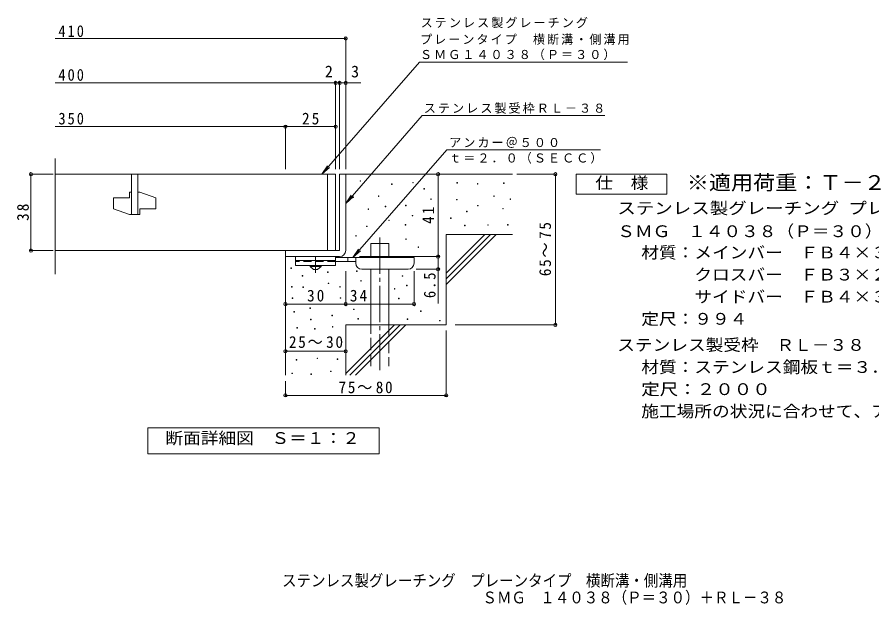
# Model space of a CAD drawing. Units: millimetres, scale not verified. Extents: x -301 to 338, y -274 to 248.
# Drawn here: x -301.3 to 124, y -274 to 18.5 of the extents above; entities that cross this region are included whole.
import ezdxf
from ezdxf.enums import TextEntityAlignment as Align

# ---------------------------------------------------------------- set-up
doc = ezdxf.new("R2010")
doc.units = ezdxf.units.MM
doc.header["$LTSCALE"] = 2
doc.header["$PDMODE"] = 32
doc.header["$PDSIZE"] = 1.6
for name, pattern in [('CHAIN1', [8, 5, -1, 1, -1]), ('CHAIN2', [12, 9, -1, 1, -1]), ('DASHED2', [3, 2, -1]), ('DASHED3', [4, 3, -1])]:
    doc.linetypes.add(name, pattern=pattern)
for name, color, linetype, lineweight in [('C-5', 7, 'Continuous', 9), ('D-0', 7, 'Continuous', 9), ('D-1', 2, 'Continuous', 9), ('D-2', 3, 'Continuous', 9), ('D-4', 7, 'Continuous', 9), ('D-5', 7, 'Continuous', 9), ('D-6', 6, 'Continuous', 9), ('D-9', 4, 'Continuous', 9)]:
    doc.layers.add(name, color=color, linetype=linetype, lineweight=lineweight)
doc.layers.add('F-5_F-5ﾚｲﾔ', color=2, linetype='Continuous')
doc.styles.add('ＭＳ ゴシック', font='')
doc.styles.get('ＭＳ ゴシック').set_extended_font_data('MS Gothic')

msp = doc.modelspace()

# ---------------------------------------------------------------- linework, layer by layer
at = {"layer": 'C-5'}
msp.add_line((-23.112, -59.708), (21.888, -59.708), dxfattribs=at)
at = {"layer": 'D-0'}
for points in [[(-130.686, -63.241), (-130.686, -62.941), (-130.386, -62.941), (-130.386, -63.241)], [(-104.485, -64.052), (-104.485, -63.752), (-104.185, -63.752), (-104.185, -64.052)], [(-115.02, -64.862), (-115.02, -64.562), (-114.719, -64.562), (-114.719, -64.862)], [(-98.885, -67.137), (-98.885, -66.837), (-98.585, -66.837), (-98.585, -67.137)], [(-82.456, -64.146), (-82.456, -63.846), (-82.156, -63.846), (-82.156, -64.146)], [(-72.305, -64.687), (-72.305, -64.387), (-72.005, -64.387), (-72.005, -64.687)], [(-59.311, -64.281), (-59.311, -63.981), (-59.012, -63.981), (-59.012, -64.281)], [(-134.29, -71.303), (-134.29, -71.003), (-133.99, -71.003), (-133.99, -71.303)], [(-121.572, -70.763), (-121.572, -70.463), (-121.272, -70.463), (-121.272, -70.763)], [(-95.514, -72.239), (-95.514, -71.938), (-95.214, -71.938), (-95.214, -72.239)], [(-82.727, -72.537), (-82.727, -72.237), (-82.427, -72.237), (-82.427, -72.537)], [(-64.184, -70.778), (-64.184, -70.478), (-63.884, -70.478), (-63.884, -70.778)], [(-56.069, -72.315), (-56.069, -72.015), (-55.769, -72.015), (-55.769, -72.315)], [(-118.201, -75.864), (-118.201, -75.564), (-117.901, -75.564), (-117.901, -75.864)], [(-108.108, -75.379), (-108.108, -75.079), (-107.808, -75.079), (-107.808, -75.379)], [(-72.17, -75.515), (-72.17, -75.215), (-71.87, -75.215), (-71.87, -75.515)], [(-126.705, -77.263), (-126.705, -76.963), (-126.405, -76.963), (-126.405, -77.263)], [(-104.737, -80.48), (-104.737, -80.18), (-104.437, -80.18), (-104.437, -80.48)], [(-77.719, -78.357), (-77.719, -78.057), (-77.419, -78.057), (-77.419, -78.357)], [(-59.718, -77.004), (-59.718, -76.704), (-59.418, -76.704), (-59.418, -77.004)], [(-116.429, -82.809), (-116.429, -82.509), (-116.129, -82.509), (-116.129, -82.809)], [(-108.173, -85.11), (-108.173, -84.81), (-107.873, -84.81), (-107.873, -85.11)], [(-85.671, -81.786), (-85.671, -81.486), (-85.371, -81.486), (-85.371, -81.786)], [(-67.162, -85.125), (-67.162, -84.825), (-66.862, -84.825), (-66.862, -85.125)], [(-57.281, -84.99), (-57.281, -84.689), (-56.981, -84.689), (-56.981, -84.99)], [(-127.392, -85.787), (-127.392, -85.487), (-127.092, -85.487), (-127.092, -85.787)], [(-78.666, -85.396), (-78.666, -85.096), (-78.367, -85.096), (-78.367, -85.396)], [(-132.846, -90.522), (-132.846, -90.222), (-132.546, -90.222), (-132.546, -90.522)], [(-107.955, -92.191), (-107.955, -91.891), (-107.655, -91.891), (-107.655, -92.191)], [(-101.834, -96.113), (-101.834, -95.813), (-101.534, -95.813), (-101.534, -96.113)], [(-165.099, -106.578), (-165.099, -106.278), (-164.799, -106.278), (-164.799, -106.578)], [(-159.427, -110.433), (-159.427, -110.132), (-159.127, -110.132), (-159.127, -110.433)], [(-146.829, -108.549), (-146.829, -108.249), (-146.529, -108.249), (-146.529, -108.549)], [(-132.409, -108.155), (-132.409, -107.854), (-132.109, -107.854), (-132.109, -108.155)], [(-109.67, -110.509), (-109.67, -110.209), (-109.37, -110.209), (-109.37, -110.509)], [(-146.514, -114.156), (-146.514, -113.856), (-146.214, -113.856), (-146.214, -114.156)], [(-130.351, -112.901), (-130.351, -112.601), (-130.051, -112.601), (-130.051, -112.901)], [(-164.726, -115.907), (-164.726, -115.607), (-164.426, -115.607), (-164.426, -115.907)], [(-159.112, -116.039), (-159.112, -115.739), (-158.812, -115.739), (-158.812, -116.039)], [(-140.824, -115.849), (-140.824, -115.549), (-140.524, -115.549), (-140.524, -115.849)], [(-113.614, -116.926), (-113.614, -116.626), (-113.314, -116.626), (-113.314, -116.926)], [(-107.612, -115.256), (-107.612, -114.956), (-107.312, -114.956), (-107.312, -115.256)], [(-164.41, -121.514), (-164.41, -121.214), (-164.11, -121.214), (-164.11, -121.514)], [(-140.509, -121.455), (-140.509, -121.155), (-140.209, -121.155), (-140.209, -121.455)], [(-111.557, -121.673), (-111.557, -121.373), (-111.257, -121.373), (-111.257, -121.673)], [(-155.66, -126.504), (-155.66, -126.204), (-155.36, -126.204), (-155.36, -126.504)], [(-133.866, -127.111), (-133.866, -126.811), (-133.566, -126.811), (-133.566, -127.111)], [(-163.649, -128.404), (-163.649, -128.104), (-163.349, -128.104), (-163.349, -128.404)], [(-155.344, -132.111), (-155.344, -131.811), (-155.044, -131.811), (-155.044, -132.111)], [(-144.77, -130.185), (-144.77, -129.885), (-144.47, -129.885), (-144.47, -130.185)], [(-131.808, -131.858), (-131.808, -131.557), (-131.508, -131.557), (-131.508, -131.858)], [(-107.237, -131.932), (-107.237, -131.632), (-106.937, -131.632), (-106.937, -131.932)], [(-100.613, -127.966), (-100.613, -127.666), (-100.313, -127.666), (-100.313, -127.966)], [(-162.118, -136.249), (-162.118, -135.949), (-161.818, -135.949), (-161.818, -136.249)], [(-144.455, -135.792), (-144.455, -135.492), (-144.155, -135.492), (-144.155, -135.792)], [(-91.155, -132.725), (-91.155, -132.425), (-90.855, -132.425), (-90.855, -132.725)], [(-153.286, -136.858), (-153.286, -136.558), (-152.986, -136.558), (-152.986, -136.858)], [(-162.441, -152.243), (-162.441, -151.943), (-162.141, -151.943), (-162.141, -152.243)], [(-152.087, -151.482), (-152.087, -151.182), (-151.787, -151.182), (-151.787, -151.482)], [(-142.113, -151.863), (-142.113, -151.563), (-141.813, -151.563), (-141.813, -151.863)], [(-164.573, -158.943), (-164.573, -158.643), (-164.273, -158.643), (-164.273, -158.943)], [(-155.132, -159.4), (-155.132, -159.1), (-154.832, -159.1), (-154.832, -159.4)], [(-145.35, -157.953), (-145.35, -157.653), (-145.05, -157.653), (-145.05, -157.953)]]:
    msp.add_lwpolyline(points, close=True, dxfattribs=at)
at = {"layer": 'D-1'}
for p, q in [((-140.825, -59.709), (-140.825, -97.709)), ((-140.825, -59.709), (-137.825, -59.709)), ((-137.825, -97.709), (-137.825, -59.709)), ((-167.825, -97.709), (-140.825, -97.709)), ((-167.825, -100.709), (-167.825, -97.709)), ((-167.825, -100.709), (-140.825, -100.709))]:
    msp.add_line(p, q, dxfattribs=at)
msp.add_arc((-140.825, -97.709), 3, 270, 0, dxfattribs=at)
at = {"layer": 'D-2'}
for p, q in [((-282.359, -109.47), (-282.359, -51.969)), ((-142.825, -59.709), (-282.359, -59.709)), ((-244.325, -59.709), (-244.325, -79.709)), ((-241.325, -59.709), (-241.325, -79.709)), ((-146.825, -59.709), (-146.825, -97.709)), ((-142.825, -59.709), (-142.825, -97.709)), ((-253.325, -71.459), (-253.325, -76.959)), ((-253.325, -71.459), (-245.325, -71.459)), ((-245.325, -68.709), (-245.325, -71.459)), ((-244.325, -68.709), (-245.325, -68.709)), ((-240.325, -68.709), (-241.325, -68.709)), ((-240.325, -68.709), (-232.325, -71.459)), ((-232.325, -71.459), (-232.325, -76.959)), ((-253.325, -76.959), (-245.325, -79.709)), ((-240.325, -79.709), (-245.325, -79.709)), ((-240.325, -76.959), (-240.325, -79.709)), ((-240.325, -76.959), (-232.325, -76.959)), ((-282.359, -97.709), (-142.825, -97.709))]:
    msp.add_line(p, q, dxfattribs=at)
at = {"layer": 'D-4'}
for p, q in [((-282.359, 7.865), (-137.825, 7.865)), ((-137.825, -57.117), (-137.825, 8.465)), ((-282.359, -14.274), (-142.825, -14.274)), ((-142.825, -57.117), (-142.825, -13.674)), ((-142.825, -14.274), (-141.825, -14.274)), ((-141.825, -14.274), (-130.293, -14.274)), ((-140.825, -57.117), (-140.825, -13.674)), ((-282.359, -36.025), (-167.825, -36.025)), ((-167.825, -57.117), (-167.825, -35.425)), ((-167.825, -36.025), (-142.825, -36.025)), ((-283.429, -59.709), (-295.039, -59.709)), ((-294.439, -97.709), (-294.439, -59.709)), ((-91.832, -100.709), (-91.832, -59.708)), ((-52.619, -59.708), (-32.888, -59.708)), ((-33.488, -134.708), (-33.488, -59.708)), ((-283.429, -97.709), (-295.039, -97.709)), ((-131.023, -100.709), (-91.232, -100.709)), ((-91.832, -100.709), (-91.832, -124.059)), ((-137.823, -124.929), (-137.823, -108.008)), ((-103.823, -124.929), (-103.823, -108.008)), ((-91.232, -107.008), (-102.823, -107.008)), ((-83.378, -134.708), (-32.888, -134.708)), ((-87.825, -137.464), (-87.825, -170.365)), ((-167.825, -147.832), (-137.825, -147.832)), ((-167.825, -162.748), (-167.825, -170.365)), ((-167.825, -169.765), (-87.825, -169.765))]:
    msp.add_line(p, q, dxfattribs=at)
msp.add_lwpolyline([(-167.824, -124.329), (-137.823, -124.329), (-103.823, -124.329)], dxfattribs=at)
for p in [(-137.825, 7.865), (-142.825, -14.274), (-140.825, -14.274), (-137.825, -14.274), (-167.825, -36.025), (-142.825, -36.025), (-294.439, -59.709), (-91.832, -59.708), (-33.488, -59.708), (-294.439, -97.709), (-91.832, -100.709), (-91.832, -107.008), (-167.824, -124.329), (-137.823, -124.329), (-103.823, -124.329), (-33.488, -134.708), (-167.825, -147.832), (-137.825, -147.832), (-167.825, -169.765), (-87.825, -169.765)]:
    msp.add_point(p, dxfattribs=at)
at = {"layer": 'D-5'}
for p, q in [((-101.173, -3.985), (2.356, -3.985)), ((-99.807, -30.554), (-8.888, -30.554)), ((-134.201, -101.208), (-87.497, -47.547)), ((-11.03, -47.547), (-87.497, -47.547)), ((-149.672, -59.709), (-146.91, -55.541)), ((-23.112, -69.709), (-23.112, -59.708)), ((-137.825, -74.234), (-134.078, -70.924)), ((-134.201, -101.208), (-131.439, -97.041)), ((-134.201, -101.208), (-130.455, -97.898))]:
    msp.add_line(p, q, dxfattribs=at)
for points in [[(-101.173, -3.985), (-149.672, -59.709), (-145.926, -56.398)], [(-99.807, -30.554), (-137.825, -74.234), (-135.063, -70.067)], [(21.888, -59.708), (21.888, -69.709), (-23.112, -69.709)]]:
    msp.add_lwpolyline(points, dxfattribs=at)
msp.add_lwpolyline([(-236.224, -198.897), (-236.224, -185.897), (-121.224, -185.897), (-121.224, -198.897)], close=True, dxfattribs=at)
at = {"layer": 'D-6'}
for p, q in [((-137.825, -59.708), (-54.825, -59.708)), ((-87.825, -108.91), (-68.623, -89.708)), ((-87.825, -89.708), (-54.825, -89.708)), ((-87.825, -111.739), (-65.795, -89.708)), ((-87.825, -89.708), (-87.825, -134.709)), ((-87.825, -114.567), (-62.967, -89.708)), ((-125.367, -94.208), (-116.367, -94.208)), ((-125.367, -101.208), (-125.367, -94.208)), ((-116.367, -101.208), (-116.367, -94.208)), ((-167.825, -100.709), (-167.825, -159.708)), ((-125.367, -134.709), (-125.367, -107.008)), ((-116.367, -134.709), (-116.367, -107.008)), ((-137.825, -134.709), (-137.825, -159.708)), ((-137.825, -134.709), (-87.825, -134.709)), ((-137.825, -158.91), (-113.623, -134.709)), ((-135.795, -159.708), (-110.795, -134.709)), ((-132.967, -159.708), (-107.967, -134.709))]:
    msp.add_line(p, q, dxfattribs=at)
at = {"layer": 'D-6', "linetype": 'CHAIN2'}
msp.add_line((-120.867, -91.28), (-120.867, -157.375), dxfattribs=at)
at = {"layer": 'D-6', "linetype": 'DASHED3'}
for p, q in [((-125.367, -155.209), (-125.367, -134.709)), ((-116.367, -134.709), (-116.367, -155.209))]:
    msp.add_line(p, q, dxfattribs=at)
at = {"layer": 'D-9', "color": 3}
for p, q in [((-162.824, -100.709), (-162.824, -105.209)), ((-142.823, -100.709), (-162.824, -100.709)), ((-142.823, -100.709), (-142.823, -105.209)), ((-142.823, -102.709), (-162.824, -102.709)), ((-142.823, -105.209), (-162.824, -105.209))]:
    msp.add_line(p, q, dxfattribs=at)
at = {"layer": 'D-9', "linetype": 'CHAIN1'}
msp.add_line((-152.823, -108.756), (-152.823, -100.709), dxfattribs=at)
at = {"layer": 'D-9'}
for p, q in [((-103.823, -101.208), (-142.823, -101.208)), ((-136.823, -103.208), (-136.823, -101.208)), ((-132.823, -104.008), (-132.823, -101.208)), ((-103.823, -104.008), (-103.823, -101.208)), ((-132.818, -103.208), (-142.823, -103.208)), ((-129.823, -107.008), (-106.823, -107.008))]:
    msp.add_line(p, q, dxfattribs=at)
at = {"layer": 'D-9', "color": 3, "linetype": 'DASHED2'}
msp.add_line((-142.823, -103.209), (-162.824, -103.209), dxfattribs=at)
at = {"layer": 'D-9', "color": 2}
for p, q in [((-155.574, -105.708), (-155.574, -105.209)), ((-155.574, -105.708), (-153.823, -107.208)), ((-155.574, -105.708), (-150.074, -105.708)), ((-151.824, -107.208), (-150.074, -105.708)), ((-150.074, -105.708), (-150.074, -105.209)), ((-153.823, -107.208), (-151.824, -107.208))]:
    msp.add_line(p, q, dxfattribs=at)
at = {"layer": 'D-9'}
for centre, start, end in [((-129.823, -104.008), 180, 270), ((-106.823, -104.008), 270, 0)]:
    msp.add_arc(centre, 3, start, end, dxfattribs=at)

# ---------------------------------------------------------------- texts
at = {"layer": 'D-4', "color": 2, "style": 'ＭＳ ゴシック'}
for s, p in [('2', (-148.193, -13.274)), ('3', (-135.165, -13.274))]:
    msp.add_text(s, height=5.865, dxfattribs=at).set_placement(p, align=Align.BOTTOM_LEFT)
at = {"layer": 'D-4', "color": 2, "char_height": 5.865, "attachment_point": 7, "style": 'ＭＳ ゴシック'}
for s, insert in [('\\T1.27;\\W0.9;410', (-280.777, 8.476)), ('\\T1.27;\\W0.9;400', (-280.777, -13.274)), ('\\T1.27;\\W0.9;350', (-280.777, -35.025)), ('\\T1.27;\\W0.95;25', (-159.575, -35.025)), ('\\T1.27;\\W0.95;30', (-157.074, -123.129)), ('\\T1.27;\\W0.95;34', (-135.75, -123.129)), ('\\T1.22;\\W0.95;25～30', (-166.075, -146.219)), ('\\T1.22;\\W0.95;75～80', (-141.399, -168.765))]:
    msp.add_mtext(s, dxfattribs=dict(at, insert=insert))
at = {"layer": 'D-4', "color": 2, "char_height": 5.865, "attachment_point": 7, "rotation": 90, "style": 'ＭＳ ゴシック'}
for s, insert in [('\\T1.27;\\W0.95;38', (-295.439, -82.959)), ('\\T1.27;\\W0.95;41', (-93.832, -84.458)), ('\\T1.22;\\W0.95;65～75', (-35.594, -110.458)), ('\\T1.27;\\W0.9;6.5', (-93.032, -121.347))]:
    msp.add_mtext(s, dxfattribs=dict(at, insert=insert))
at = {"layer": 'D-5', "color": 3, "style": 'ＭＳ ゴシック', "width": 1.1}
msp.add_text('※適用荷重：Ｔ－２', height=7.331, dxfattribs=at).set_placement((31.888, -69.709), align=Align.BOTTOM_LEFT)
at = {"layer": 'D-5', "color": 2, "style": 'ＭＳ ゴシック'}
for s, width, p in [('仕\u3000様', 1.1, (-13.612, -68.709)), ('ステンレス製グレーチング プレーンタイプ 横断溝・側溝用', 1.15, (-2.694, -81.293)), ('ＳＭＧ\u3000１４０３８（Ｐ＝３０）', 1.1, (-2.694, -92.772)), ('材質：メインバー\u3000ＦＢ４×３８（ＳＵＳ３０４）', 1.1, (9.248, -103.362)), ('\u3000\u3000\u3000クロスバー\u3000ＦＢ３×２０（ＳＵＳ３０４）', 1.1, (9.248, -114.362)), ('\u3000\u3000\u3000サイドバー\u3000ＦＢ４×３８（ＳＵＳ３０４）', 1.1, (9.248, -125.362)), ('定尺：９９４', 1.1, (9.248, -136.362)), ('ステンレス製受枠\u3000ＲＬ－３８', 1.1, (-2.694, -149.362)), ('材質：ステンレス鋼板ｔ＝３．０（ＳＵＳ３０４）', 1.1, (9.248, -160.362)), ('定尺：２０００', 1.15, (9.248, -171.362)), ('施工場所の状況に合わせて、アンカーをプライヤー等で折り曲げてご使用ください。', 1.1, (9.248, -182.362)), ('断面詳細図\u3000Ｓ＝１：２', 1.1, (-227.539, -195.703))]:
    msp.add_text(s, height=5.865, dxfattribs=dict(at, width=width)).set_placement(p, align=Align.BOTTOM_LEFT)
at = {"layer": 'D-5', "char_height": 4.399, "attachment_point": 7, "style": 'ＭＳ ゴシック'}
for s, insert in [('\\T1.17;ステンレス製グレーチング', (-100.51, 12.949)), ('\\T1.17;プレーンタイプ\u3000横断溝・側溝用', (-100.82, 4.617)), ('\\T1.17;ＳＭＧ１４０３８（Ｐ＝３０）', (-100.864, -2.981)), ('\\T1.17;ステンレス製受枠ＲＬ－３８', (-98.93, -29.602)), ('\\T1.17;アンカー＠５００', (-86.31, -46.615)), ('\\T1.17;ｔ＝２．０（ＳＥＣＣ）', (-86.31, -54.479))]:
    msp.add_mtext(s, dxfattribs=dict(at, insert=insert))
at = {"layer": 'F-5_F-5ﾚｲﾔ', "style": 'ＭＳ ゴシック', "width": 0.9}
for s, p in [('ステンレス製グレーチング\u3000プレーンタイプ\u3000横断溝・側溝用', (-169.47, -266.605)), ('ＳＭＧ\u3000１４０３８（Ｐ＝３０）＋ＲＬ－３８', (-69.768, -275.03))]:
    msp.add_text(s, height=5.865, dxfattribs=at).set_placement(p, align=Align.BOTTOM_LEFT)

doc.saveas('drawing.dxf')
